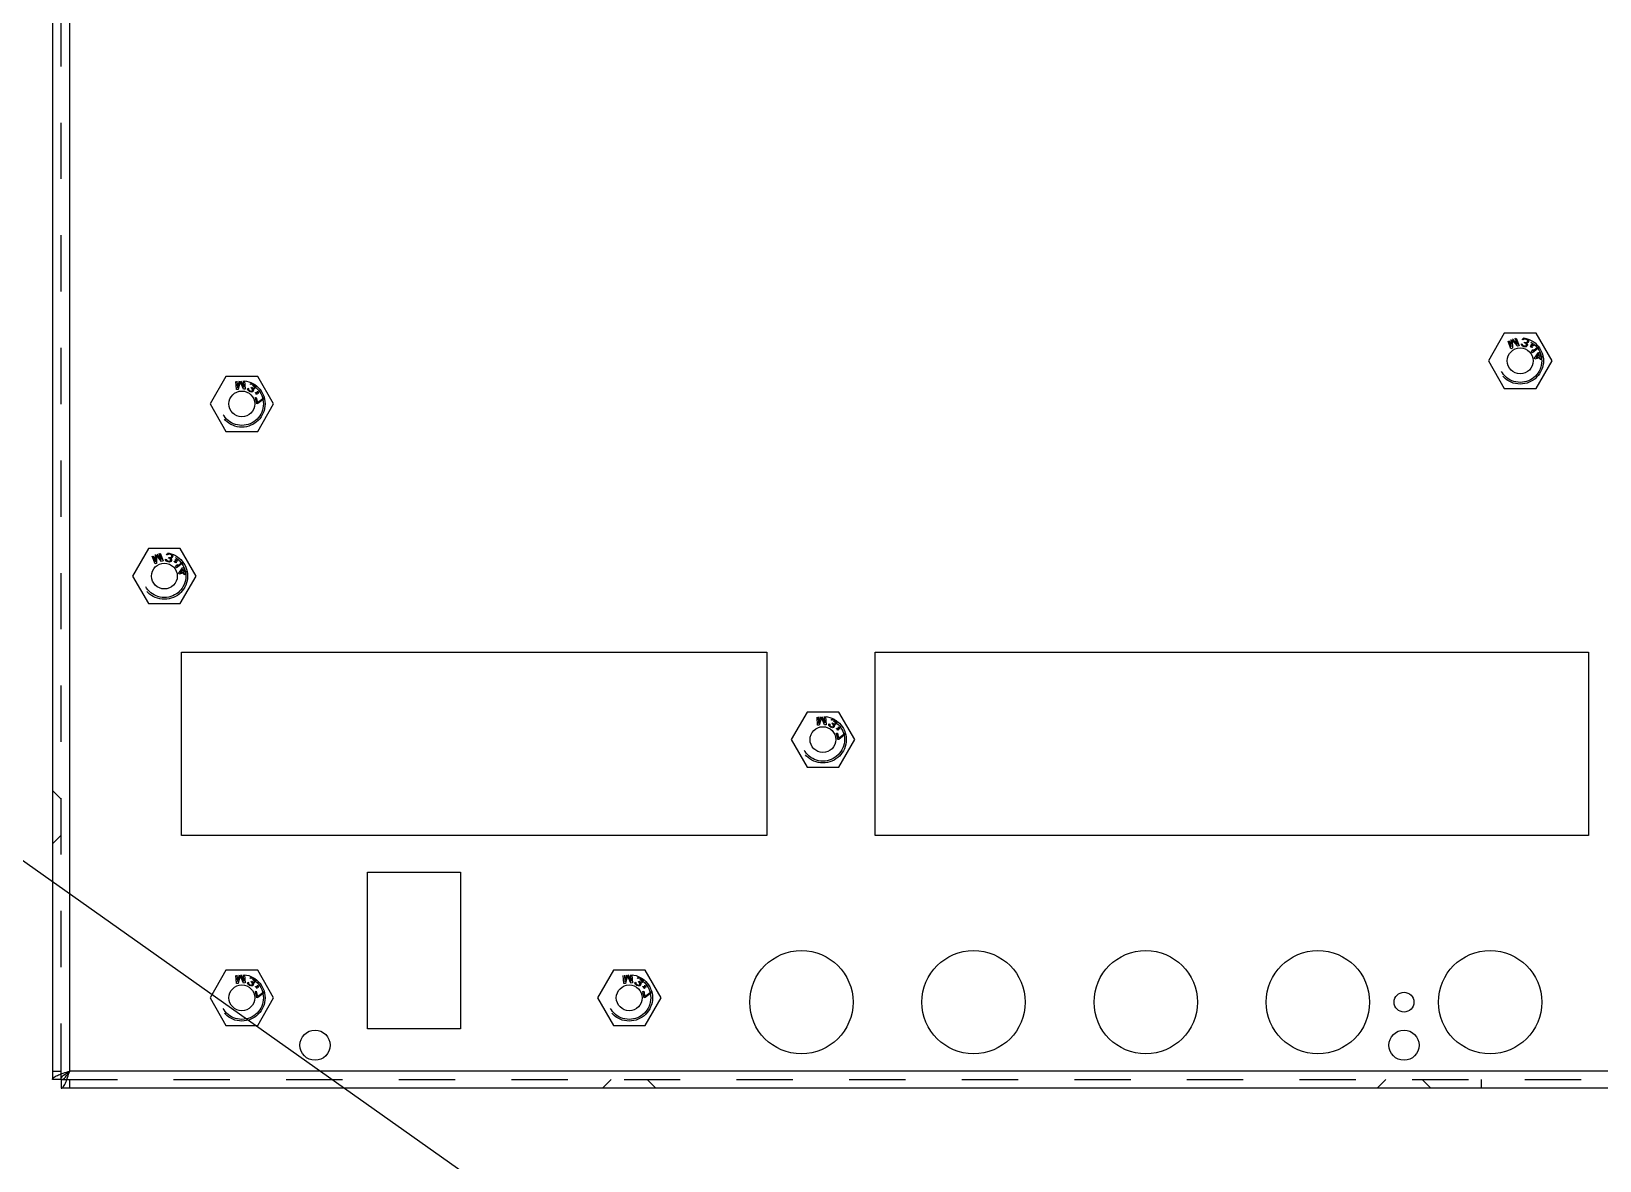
# Model space of a CAD drawing. Header units: millimetres. Extents: x 1262 to 3787, y 0 to 841.
# Drawn here: x 1957.2 to 2139.4, y 315.3 to 446.5 of the extents above; entities that cross this region are included whole.
import ezdxf

# ---------------------------------------------------------------- set-up
doc = ezdxf.new("R2010")
doc.units = ezdxf.units.MM
doc.header["$LTSCALE"] = 65.395
doc.linetypes.add('HIDDEN', pattern=[0.2, 0.1, -0.1])
doc.layers.get('0').update_dxf_attribs({"linetype": 'CONTINUOUS'})
doc.layers.add('02___PRT_ALL_AXES', color=7, linetype='CONTINUOUS')
doc.layers.add('DEFAULT_2', color=8, linetype='HIDDEN')

msp = doc.modelspace()

# ---------------------------------------------------------------- linework, layer by layer
msp.add_line((1262.236, 841), (2451.236, 0))
at = {"color": 3, "linetype": 'Continuous'}
for p, q in [((1959.634, 581.004), (1959.634, 324.704)), ((1961.634, 325.704), (1961.634, 580.004)), ((1974.634, 353.054), (1974.634, 374.354)), ((1974.634, 374.354), (2042.634, 374.354)), ((2042.634, 374.354), (2042.634, 353.054)), ((2055.184, 353.054), (2055.184, 374.354)), ((2055.184, 374.354), (2138.084, 374.354)), ((2138.084, 374.354), (2138.084, 353.054)), ((2042.634, 353.054), (1974.634, 353.054)), ((2138.084, 353.054), (2055.184, 353.054)), ((1996.234, 330.604), (1996.234, 348.804)), ((1996.234, 348.804), (2007.034, 348.804)), ((2007.034, 348.804), (2007.034, 330.604)), ((2007.034, 330.604), (1996.234, 330.604)), ((2145.85, 325.704), (1961.634, 325.704)), ((2372.634, 323.704), (1960.634, 323.704))]:
    msp.add_line(p, q, dxfattribs=at)
at = {"color": 7, "linetype": 'Continuous'}
for p, q in [((2128.287, 411.404), (2126.439, 408.204)), ((2131.982, 411.404), (2128.287, 411.404)), ((2133.829, 408.204), (2131.982, 411.404)), ((2126.439, 408.204), (2128.287, 405.004)), ((2131.982, 405.004), (2133.829, 408.204)), ((1979.787, 406.404), (1977.939, 403.204)), ((1983.482, 406.404), (1979.787, 406.404)), ((1985.329, 403.204), (1983.482, 406.404)), ((2128.287, 405.004), (2131.982, 405.004)), ((1977.939, 403.204), (1979.787, 400.004)), ((1983.482, 400.004), (1985.329, 403.204)), ((1979.787, 400.004), (1983.482, 400.004)), ((1970.787, 386.404), (1968.939, 383.204)), ((1974.482, 386.404), (1970.787, 386.404)), ((1976.329, 383.204), (1974.482, 386.404)), ((1968.939, 383.204), (1970.787, 380.004)), ((1974.482, 380.004), (1976.329, 383.204)), ((1970.787, 380.004), (1974.482, 380.004)), ((2047.287, 367.404), (2045.439, 364.204)), ((2050.982, 367.404), (2047.287, 367.404)), ((2052.829, 364.204), (2050.982, 367.404)), ((2045.439, 364.204), (2047.287, 361.004)), ((2050.982, 361.004), (2052.829, 364.204)), ((2047.287, 361.004), (2050.982, 361.004)), ((1979.787, 337.404), (1977.939, 334.204)), ((1983.482, 337.404), (1979.787, 337.404)), ((1985.329, 334.204), (1983.482, 337.404)), ((2024.787, 337.404), (2022.939, 334.204)), ((2028.482, 337.404), (2024.787, 337.404)), ((2030.329, 334.204), (2028.482, 337.404)), ((1977.939, 334.204), (1979.787, 331.004)), ((1983.482, 331.004), (1985.329, 334.204)), ((2022.939, 334.204), (2024.787, 331.004)), ((2028.482, 331.004), (2030.329, 334.204)), ((1979.787, 331.004), (1983.482, 331.004)), ((2024.787, 331.004), (2028.482, 331.004)), ((1960.634, 324.704), (1959.634, 324.704)), ((1960.634, 324.704), (1960.634, 323.704))]:
    msp.add_line(p, q, dxfattribs=at)
at = {"color": 3, "linetype": 'Continuous'}
for points, knots in [([(1959.634, 324.704), (1959.634, 324.815), (1959.889, 325.071), (1960.161, 325.181), (1960.343, 325.257)], [0, 0, 0, 0, 0.3603317, 1, 1, 1, 1]), ([(1960.634, 325.37), (1960.712, 325.399), (1961.044, 325.516), (1961.379, 325.622), (1961.634, 325.704)], [0, 0, 0, 0, 0.2361922, 1, 1, 1, 1]), ([(1960.634, 323.704), (1960.745, 323.704), (1961.001, 323.958), (1961.111, 324.23), (1961.187, 324.412)], [0, 0, 0, 0, 0.3603317, 1, 1, 1, 1]), ([(1961.301, 324.704), (1961.33, 324.781), (1961.447, 325.113), (1961.553, 325.448), (1961.634, 325.704)], [0, 0, 0, 0, 0.2361922, 1, 1, 1, 1])]:
    msp.add_open_spline(points, degree=3, knots=knots, dxfattribs=at)
for points in [[(1960.343, 325.257), (1960.439, 325.297), (1960.537, 325.334), (1960.634, 325.37)], [(1961.187, 324.412), (1961.228, 324.509), (1961.265, 324.606), (1961.301, 324.704)]]:
    msp.add_open_spline(points, degree=3, dxfattribs=at)
at = {"color": 7, "linetype": 'Continuous'}
for points in [[(1960.634, 324.704), (1960.827, 324.704), (1961.248, 325.06), (1961.479, 325.46), (1961.634, 325.704)], [(1960.634, 324.704), (1960.634, 324.897), (1960.991, 325.317), (1961.391, 325.549), (1961.634, 325.704)]]:
    msp.add_open_spline(points, degree=3, knots=[0, 0, 0, 0, 0.4009489, 1, 1, 1, 1], dxfattribs=at)
at = {"layer": '02___PRT_ALL_AXES', "color": 3, "linetype": 'Continuous'}
for centre, radius in [((2130.134, 408.204), 1.5), ((1981.634, 403.204), 1.5), ((1972.634, 383.204), 1.5), ((2049.134, 364.204), 1.5), ((2046.634, 333.704), 6), ((2066.634, 333.704), 6), ((2086.634, 333.704), 6), ((2106.634, 333.704), 6), ((2126.634, 333.704), 6), ((1981.634, 334.204), 1.5), ((2026.634, 334.204), 1.5), ((2116.634, 333.704), 1.15), ((1990.134, 328.704), 1.75), ((2116.634, 328.704), 1.75)]:
    msp.add_circle(centre, radius, dxfattribs=at)
at = {"layer": 'DEFAULT_2', "color": 8, "linetype": 'HIDDEN'}
for p, q in [((1960.634, 324.704), (1960.634, 581.004)), ((2129.06, 409.613), (2128.719, 410.503)), ((2128.828, 410.567), (2129.1, 409.856)), ((2129.1, 409.856), (2129.091, 410.694)), ((2129.819, 409.903), (2129.207, 410.626)), ((2129.207, 410.626), (2129.235, 409.68)), ((2129.248, 410.754), (2129.801, 410.124)), ((2129.801, 410.124), (2129.529, 410.835)), ((2129.653, 410.86), (2129.994, 409.97)), ((2129.994, 409.97), (2129.819, 409.903)), ((2130.264, 410.165), (2130.365, 410.14)), ((2130.264, 410.078), (2130.264, 410.165)), ((2130.324, 409.975), (2130.264, 410.078)), ((2130.394, 409.913), (2130.324, 409.975)), ((2130.365, 410.14), (2130.39, 410.068)), ((2130.374, 410.686), (2130.41, 410.743)), ((2130.475, 410.661), (2130.374, 410.686)), ((2130.39, 410.068), (2130.44, 410.011)), ((2130.53, 409.857), (2130.394, 409.913)), ((2130.41, 410.743), (2130.466, 410.795)), ((2130.44, 410.011), (2130.536, 409.965)), ((2130.466, 410.795), (2130.537, 410.821)), ((2130.506, 410.697), (2130.475, 410.661)), ((2130.557, 410.728), (2130.506, 410.697)), ((2130.536, 409.965), (2130.617, 409.945)), ((2130.537, 410.821), (2130.628, 410.842)), ((2130.602, 410.738), (2130.557, 410.728)), ((2130.708, 410.734), (2130.602, 410.738)), ((2130.617, 409.945), (2130.723, 409.94)), ((2130.619, 410.295), (2130.64, 410.378)), ((2130.7, 410.275), (2130.619, 410.295)), ((2130.628, 410.842), (2130.708, 410.842)), ((2130.64, 410.378), (2130.721, 410.357)), ((2130.811, 410.203), (2130.7, 410.275)), ((2130.83, 410.703), (2130.708, 410.734)), ((2130.721, 410.357), (2130.847, 410.347)), ((2130.723, 409.94), (2130.794, 409.966)), ((2130.794, 409.966), (2130.85, 410.018)), ((2130.91, 409.915), (2130.808, 409.853)), ((2130.841, 410.152), (2130.811, 410.203)), ((2130.925, 410.657), (2130.83, 410.703)), ((2130.86, 410.059), (2130.841, 410.152)), ((2130.847, 410.347), (2130.918, 410.373)), ((2130.85, 410.018), (2130.86, 410.059)), ((2130.984, 410.291), (2130.872, 410.275)), ((2130.872, 410.275), (2130.937, 410.193)), ((2130.881, 410.798), (2130.952, 410.76)), ((2130.951, 409.992), (2130.91, 409.915)), ((2130.918, 410.373), (2130.98, 410.446)), ((2130.961, 410.626), (2130.925, 410.657)), ((2130.937, 410.193), (2130.962, 410.121)), ((2130.961, 410.033), (2130.951, 409.992)), ((2130.952, 410.76), (2131.022, 410.698)), ((2130.991, 410.575), (2130.961, 410.626)), ((2130.962, 410.121), (2130.961, 410.033)), ((2130.98, 410.446), (2131, 410.528)), ((2131.04, 410.343), (2130.984, 410.291)), ((2131, 410.528), (2130.991, 410.575)), ((2131.022, 410.698), (2131.072, 410.642)), ((2131.081, 410.42), (2131.04, 410.343)), ((2131.072, 410.642), (2131.097, 410.57)), ((2131.101, 410.503), (2131.081, 410.42)), ((2131.097, 410.57), (2131.101, 410.503)), ((2131.274, 409.93), (2131.451, 409.953)), ((2131.277, 409.9), (2131.274, 409.93)), ((2131.425, 409.92), (2131.277, 409.9)), ((2131.333, 409.803), (2131.425, 409.92)), ((2131.431, 410.131), (2131.461, 410.135)), ((2131.451, 409.953), (2131.431, 410.131)), ((2131.461, 410.135), (2131.477, 409.987)), ((2131.477, 409.987), (2131.569, 410.104)), ((2131.661, 409.951), (2131.484, 409.928)), ((2131.484, 409.928), (2131.503, 409.75)), ((2131.602, 410.078), (2131.51, 409.961)), ((2131.51, 409.961), (2131.658, 409.98)), ((2131.569, 410.104), (2131.602, 410.078)), ((2131.658, 409.98), (2131.661, 409.951)), ((2129.235, 409.68), (2129.06, 409.613)), ((2130.571, 409.847), (2130.53, 409.857)), ((2130.717, 409.832), (2130.571, 409.847)), ((2130.808, 409.853), (2130.717, 409.832)), ((2131.366, 409.777), (2131.333, 409.803)), ((2131.458, 409.894), (2131.366, 409.777)), ((2131.474, 409.746), (2131.458, 409.894)), ((2131.503, 409.75), (2131.474, 409.746)), ((2131.475, 409.248), (2131.516, 409.438)), ((2131.552, 409.15), (2131.475, 409.248)), ((2131.516, 409.438), (2131.65, 409.543)), ((2132.339, 409.762), (2131.552, 409.15)), ((2131.61, 409.353), (2132.264, 409.863)), ((2131.65, 409.543), (2131.61, 409.353)), ((2131.804, 408.535), (2132.24, 409.16)), ((2131.834, 408.414), (2131.804, 408.535)), ((2132.391, 408.553), (2131.834, 408.414)), ((2132.275, 409.018), (2131.969, 408.577)), ((2131.969, 408.577), (2132.361, 408.675)), ((2132.24, 409.16), (2132.364, 409.191)), ((2132.361, 408.675), (2132.275, 409.018)), ((2132.364, 409.191), (2132.485, 408.706)), ((2132.442, 408.351), (2132.391, 408.553)), ((2132.566, 408.382), (2132.442, 408.351)), ((2132.485, 408.706), (2132.773, 408.778)), ((2132.796, 408.655), (2132.515, 408.584)), ((2132.515, 408.584), (2132.566, 408.382)), ((1981.014, 404.864), (1980.946, 405.814)), ((1981.201, 404.877), (1981.014, 404.864)), ((1981.07, 405.844), (1981.124, 405.085)), ((1981.124, 405.085), (1981.358, 405.889)), ((1981.449, 405.791), (1981.201, 404.877)), ((1981.825, 404.922), (1981.449, 405.791)), ((1981.525, 405.901), (1981.872, 405.138)), ((1981.872, 405.138), (1981.818, 405.897)), ((1982.012, 404.935), (1981.825, 404.922)), ((1981.944, 405.886), (1982.012, 404.935)), ((1982.301, 404.96), (1982.327, 405.044)), ((1982.329, 404.844), (1982.301, 404.96)), ((1982.327, 405.044), (1982.417, 404.99)), ((1982.378, 404.765), (1982.329, 404.844)), ((1982.492, 404.671), (1982.378, 404.765)), ((1982.417, 404.99), (1982.419, 404.914)), ((1982.419, 404.914), (1982.451, 404.845)), ((1982.451, 404.845), (1982.529, 404.773)), ((1982.528, 404.65), (1982.492, 404.671)), ((1982.664, 404.593), (1982.528, 404.65)), ((1982.529, 404.773), (1982.601, 404.73)), ((1982.584, 405.51), (1982.634, 405.554)), ((1982.673, 405.456), (1982.584, 405.51)), ((1982.601, 404.73), (1982.701, 404.695)), ((1982.634, 405.554), (1982.703, 405.587)), ((1982.757, 404.586), (1982.664, 404.593)), ((1982.713, 405.482), (1982.673, 405.456)), ((1982.701, 404.695), (1982.777, 404.699)), ((1982.703, 405.587), (1982.779, 405.592)), ((1982.705, 405.065), (1982.749, 405.138)), ((1982.776, 405.022), (1982.705, 405.065)), ((1982.77, 405.497), (1982.713, 405.482)), ((1982.749, 405.138), (1982.82, 405.095)), ((1982.873, 404.616), (1982.757, 404.586)), ((1982.817, 405.494), (1982.77, 405.497)), ((1982.861, 404.921), (1982.776, 405.022)), ((1982.777, 404.699), (1982.845, 404.732)), ((1982.779, 405.592), (1982.872, 405.585)), ((1982.917, 405.458), (1982.817, 405.494)), ((1982.82, 405.095), (1982.938, 405.049)), ((1982.845, 404.732), (1982.867, 404.769)), ((1982.875, 404.863), (1982.861, 404.921)), ((1982.867, 404.769), (1982.875, 404.863)), ((1982.872, 405.585), (1982.949, 405.562)), ((1982.934, 404.679), (1982.873, 404.616)), ((1983.024, 405.394), (1982.917, 405.458)), ((1982.956, 404.715), (1982.934, 404.679)), ((1982.938, 405.049), (1983.014, 405.053)), ((1982.941, 404.972), (1982.98, 404.875)), ((1983.052, 404.955), (1982.941, 404.972)), ((1982.982, 404.799), (1982.956, 404.715)), ((1982.98, 404.875), (1982.982, 404.799)), ((1983.014, 405.053), (1983.093, 405.104)), ((1983.103, 405.322), (1983.024, 405.394)), ((1983.121, 404.989), (1983.052, 404.955)), ((1983.093, 405.104), (1983.137, 405.177)), ((1983.101, 405.47), (1983.158, 405.413)), ((1983.127, 405.282), (1983.103, 405.322)), ((1983.183, 405.051), (1983.121, 404.989)), ((1983.141, 405.225), (1983.127, 405.282)), ((1983.137, 405.177), (1983.141, 405.225)), ((1983.158, 405.413), (1983.207, 405.334)), ((1983.226, 405.124), (1983.183, 405.051)), ((1983.207, 405.334), (1983.239, 405.265)), ((1983.22, 404.496), (1983.225, 404.525)), ((1983.367, 404.472), (1983.22, 404.496)), ((1983.225, 404.525), (1983.402, 404.496)), ((1983.241, 405.189), (1983.226, 405.124)), ((1983.239, 405.265), (1983.241, 405.189)), ((1983.245, 404.386), (1983.367, 404.472)), ((1983.391, 404.438), (1983.269, 404.352)), ((1983.364, 404.291), (1983.391, 404.438)), ((1983.426, 404.462), (1983.393, 404.287)), ((1983.402, 404.496), (1983.434, 404.672)), ((1983.602, 404.433), (1983.426, 404.462)), ((1983.434, 404.672), (1983.464, 404.667)), ((1983.464, 404.667), (1983.437, 404.521)), ((1983.437, 404.521), (1983.558, 404.606)), ((1983.582, 404.572), (1983.46, 404.487)), ((1983.46, 404.487), (1983.607, 404.462)), ((1983.558, 404.606), (1983.582, 404.572)), ((1983.607, 404.462), (1983.602, 404.433)), ((1983.211, 403.941), (1983.315, 403.965)), ((1983.375, 403.21), (1983.211, 403.941)), ((1983.269, 404.352), (1983.245, 404.386)), ((1983.315, 403.965), (1983.452, 403.355)), ((1983.393, 404.287), (1983.364, 404.291)), ((1983.479, 403.233), (1983.375, 403.21)), ((1983.452, 403.355), (1984.228, 403.954)), ((1984.259, 403.835), (1983.479, 403.233)), ((1971.56, 384.613), (1971.219, 385.503)), ((1971.328, 385.567), (1971.6, 384.856)), ((1971.735, 384.68), (1971.56, 384.613)), ((1971.6, 384.856), (1971.591, 385.694)), ((1972.319, 384.903), (1971.707, 385.626)), ((1971.707, 385.626), (1971.735, 384.68)), ((1971.748, 385.754), (1972.301, 385.124)), ((1972.301, 385.124), (1972.029, 385.835)), ((1972.153, 385.86), (1972.494, 384.97)), ((1972.494, 384.97), (1972.319, 384.903)), ((1972.764, 385.078), (1972.764, 385.165)), ((1972.764, 385.165), (1972.865, 385.14)), ((1972.824, 384.975), (1972.764, 385.078)), ((1972.894, 384.913), (1972.824, 384.975)), ((1972.865, 385.14), (1972.89, 385.068)), ((1972.874, 385.686), (1972.91, 385.743)), ((1972.975, 385.661), (1972.874, 385.686)), ((1972.89, 385.068), (1972.94, 385.011)), ((1973.03, 384.857), (1972.894, 384.913)), ((1972.91, 385.743), (1972.966, 385.795)), ((1972.94, 385.011), (1973.036, 384.965)), ((1972.966, 385.795), (1973.037, 385.821)), ((1973.006, 385.697), (1972.975, 385.661)), ((1973.057, 385.728), (1973.006, 385.697)), ((1973.071, 384.847), (1973.03, 384.857)), ((1973.036, 384.965), (1973.117, 384.945)), ((1973.037, 385.821), (1973.128, 385.842)), ((1973.102, 385.738), (1973.057, 385.728)), ((1973.217, 384.832), (1973.071, 384.847)), ((1973.208, 385.734), (1973.102, 385.738)), ((1973.117, 384.945), (1973.223, 384.94)), ((1973.119, 385.295), (1973.14, 385.378)), ((1973.2, 385.275), (1973.119, 385.295)), ((1973.128, 385.842), (1973.208, 385.842)), ((1973.14, 385.378), (1973.221, 385.357)), ((1973.311, 385.203), (1973.2, 385.275)), ((1973.33, 385.703), (1973.208, 385.734)), ((1973.308, 384.853), (1973.217, 384.832)), ((1973.221, 385.357), (1973.347, 385.347)), ((1973.223, 384.94), (1973.294, 384.966)), ((1973.294, 384.966), (1973.35, 385.018)), ((1973.41, 384.915), (1973.308, 384.853)), ((1973.341, 385.152), (1973.311, 385.203)), ((1973.425, 385.657), (1973.33, 385.703)), ((1973.36, 385.059), (1973.341, 385.152)), ((1973.347, 385.347), (1973.418, 385.373)), ((1973.35, 385.018), (1973.36, 385.059)), ((1973.484, 385.291), (1973.372, 385.275)), ((1973.372, 385.275), (1973.437, 385.193)), ((1973.381, 385.798), (1973.452, 385.76)), ((1973.451, 384.992), (1973.41, 384.915)), ((1973.418, 385.373), (1973.48, 385.446)), ((1973.461, 385.626), (1973.425, 385.657)), ((1973.437, 385.193), (1973.462, 385.121)), ((1973.461, 385.033), (1973.451, 384.992)), ((1973.452, 385.76), (1973.522, 385.698)), ((1973.491, 385.575), (1973.461, 385.626)), ((1973.462, 385.121), (1973.461, 385.033)), ((1973.48, 385.446), (1973.5, 385.528)), ((1973.54, 385.343), (1973.484, 385.291)), ((1973.5, 385.528), (1973.491, 385.575)), ((1973.522, 385.698), (1973.572, 385.642)), ((1973.581, 385.42), (1973.54, 385.343)), ((1973.572, 385.642), (1973.597, 385.57)), ((1973.601, 385.503), (1973.581, 385.42)), ((1973.597, 385.57), (1973.601, 385.503)), ((1973.774, 384.93), (1973.951, 384.953)), ((1973.777, 384.9), (1973.774, 384.93)), ((1973.925, 384.92), (1973.777, 384.9)), ((1973.833, 384.803), (1973.925, 384.92)), ((1973.866, 384.777), (1973.833, 384.803)), ((1973.958, 384.894), (1973.866, 384.777)), ((1973.931, 385.131), (1973.961, 385.135)), ((1973.951, 384.953), (1973.931, 385.131)), ((1973.974, 384.746), (1973.958, 384.894)), ((1973.961, 385.135), (1973.977, 384.987)), ((1974.003, 384.75), (1973.974, 384.746)), ((1973.975, 384.248), (1974.016, 384.438)), ((1973.977, 384.987), (1974.069, 385.104)), ((1974.161, 384.951), (1973.984, 384.928)), ((1973.984, 384.928), (1974.003, 384.75)), ((1974.102, 385.078), (1974.01, 384.961)), ((1974.01, 384.961), (1974.158, 384.98)), ((1974.016, 384.438), (1974.15, 384.543)), ((1974.839, 384.762), (1974.052, 384.15)), ((1974.069, 385.104), (1974.102, 385.078)), ((1974.11, 384.353), (1974.764, 384.863)), ((1974.15, 384.543), (1974.11, 384.353)), ((1974.158, 384.98), (1974.161, 384.951)), ((1974.052, 384.15), (1973.975, 384.248)), ((1974.304, 383.535), (1974.74, 384.16)), ((1974.334, 383.414), (1974.304, 383.535)), ((1974.891, 383.553), (1974.334, 383.414)), ((1974.775, 384.018), (1974.469, 383.577)), ((1974.469, 383.577), (1974.861, 383.675)), ((1974.74, 384.16), (1974.864, 384.191)), ((1974.861, 383.675), (1974.775, 384.018)), ((1974.864, 384.191), (1974.985, 383.706)), ((1974.942, 383.351), (1974.891, 383.553)), ((1975.066, 383.382), (1974.942, 383.351)), ((1974.985, 383.706), (1975.273, 383.778)), ((1975.296, 383.655), (1975.015, 383.584)), ((1975.015, 383.584), (1975.066, 383.382)), ((2048.514, 365.864), (2048.446, 366.814)), ((2048.57, 366.844), (2048.624, 366.085)), ((2048.624, 366.085), (2048.858, 366.889)), ((2048.949, 366.791), (2048.701, 365.877)), ((2049.325, 365.922), (2048.949, 366.791)), ((2049.025, 366.901), (2049.372, 366.138)), ((2049.372, 366.138), (2049.318, 366.897)), ((2049.444, 366.886), (2049.512, 365.935)), ((2050.084, 366.51), (2050.134, 366.554)), ((2050.173, 366.456), (2050.084, 366.51)), ((2050.134, 366.554), (2050.203, 366.587)), ((2050.213, 366.482), (2050.173, 366.456)), ((2050.203, 366.587), (2050.279, 366.592)), ((2050.27, 366.497), (2050.213, 366.482)), ((2050.317, 366.494), (2050.27, 366.497)), ((2050.279, 366.592), (2050.372, 366.585)), ((2050.417, 366.458), (2050.317, 366.494)), ((2050.372, 366.585), (2050.449, 366.562)), ((2050.524, 366.394), (2050.417, 366.458)), ((2050.603, 366.322), (2050.524, 366.394)), ((2050.593, 366.104), (2050.637, 366.177)), ((2050.601, 366.47), (2050.658, 366.413)), ((2050.627, 366.282), (2050.603, 366.322)), ((2050.641, 366.225), (2050.627, 366.282)), ((2050.637, 366.177), (2050.641, 366.225)), ((2050.658, 366.413), (2050.707, 366.334)), ((2050.707, 366.334), (2050.739, 366.265)), ((2050.741, 366.189), (2050.726, 366.124)), ((2050.739, 366.265), (2050.741, 366.189)), ((2048.701, 365.877), (2048.514, 365.864)), ((2049.512, 365.935), (2049.325, 365.922)), ((2049.801, 365.96), (2049.827, 366.044)), ((2049.829, 365.844), (2049.801, 365.96)), ((2049.827, 366.044), (2049.917, 365.99)), ((2049.878, 365.765), (2049.829, 365.844)), ((2049.992, 365.671), (2049.878, 365.765)), ((2049.917, 365.99), (2049.919, 365.914)), ((2049.919, 365.914), (2049.951, 365.845)), ((2049.951, 365.845), (2050.029, 365.773)), ((2050.028, 365.65), (2049.992, 365.671)), ((2050.164, 365.593), (2050.028, 365.65)), ((2050.029, 365.773), (2050.101, 365.73)), ((2050.101, 365.73), (2050.201, 365.695)), ((2050.257, 365.586), (2050.164, 365.593)), ((2050.201, 365.695), (2050.277, 365.699)), ((2050.205, 366.065), (2050.249, 366.138)), ((2050.276, 366.022), (2050.205, 366.065)), ((2050.249, 366.138), (2050.32, 366.095)), ((2050.373, 365.616), (2050.257, 365.586)), ((2050.361, 365.921), (2050.276, 366.022)), ((2050.277, 365.699), (2050.345, 365.732)), ((2050.32, 366.095), (2050.438, 366.049)), ((2050.345, 365.732), (2050.367, 365.769)), ((2050.375, 365.863), (2050.361, 365.921)), ((2050.367, 365.769), (2050.375, 365.863)), ((2050.434, 365.679), (2050.373, 365.616)), ((2050.456, 365.715), (2050.434, 365.679)), ((2050.438, 366.049), (2050.514, 366.053)), ((2050.441, 365.972), (2050.48, 365.875)), ((2050.552, 365.955), (2050.441, 365.972)), ((2050.482, 365.799), (2050.456, 365.715)), ((2050.48, 365.875), (2050.482, 365.799)), ((2050.514, 366.053), (2050.593, 366.104)), ((2050.621, 365.989), (2050.552, 365.955)), ((2050.683, 366.051), (2050.621, 365.989)), ((2050.726, 366.124), (2050.683, 366.051)), ((2050.711, 364.941), (2050.815, 364.965)), ((2050.875, 364.21), (2050.711, 364.941)), ((2050.72, 365.496), (2050.725, 365.525)), ((2050.867, 365.472), (2050.72, 365.496)), ((2050.725, 365.525), (2050.902, 365.496)), ((2050.745, 365.386), (2050.867, 365.472)), ((2050.769, 365.352), (2050.745, 365.386)), ((2050.891, 365.438), (2050.769, 365.352)), ((2050.815, 364.965), (2050.952, 364.355)), ((2050.864, 365.291), (2050.891, 365.438)), ((2050.893, 365.287), (2050.864, 365.291)), ((2050.926, 365.462), (2050.893, 365.287)), ((2050.902, 365.496), (2050.934, 365.672)), ((2051.102, 365.433), (2050.926, 365.462)), ((2050.934, 365.672), (2050.964, 365.667)), ((2050.964, 365.667), (2050.937, 365.521)), ((2050.937, 365.521), (2051.058, 365.606)), ((2050.952, 364.355), (2051.728, 364.954)), ((2051.082, 365.572), (2050.96, 365.487)), ((2050.96, 365.487), (2051.107, 365.462)), ((2051.759, 364.835), (2050.979, 364.233)), ((2051.058, 365.606), (2051.082, 365.572)), ((2051.107, 365.462), (2051.102, 365.433)), ((2050.979, 364.233), (2050.875, 364.21)), ((1959.634, 358.304), (1960.634, 357.304)), ((1959.634, 352.104), (1960.634, 353.104)), ((1981.014, 335.864), (1980.946, 336.814)), ((1981.201, 335.877), (1981.014, 335.864)), ((1981.07, 336.844), (1981.124, 336.085)), ((1981.124, 336.085), (1981.358, 336.889)), ((1981.449, 336.791), (1981.201, 335.877)), ((1981.825, 335.922), (1981.449, 336.791)), ((1981.525, 336.901), (1981.872, 336.138)), ((1981.872, 336.138), (1981.818, 336.897)), ((1982.012, 335.935), (1981.825, 335.922)), ((1981.944, 336.886), (1982.012, 335.935)), ((1982.301, 335.96), (1982.327, 336.044)), ((1982.329, 335.844), (1982.301, 335.96)), ((1982.327, 336.044), (1982.417, 335.99)), ((1982.378, 335.765), (1982.329, 335.844)), ((1982.492, 335.671), (1982.378, 335.765)), ((1982.417, 335.99), (1982.419, 335.914)), ((1982.419, 335.914), (1982.451, 335.845)), ((1982.451, 335.845), (1982.529, 335.773)), ((1982.528, 335.65), (1982.492, 335.671)), ((1982.664, 335.593), (1982.528, 335.65)), ((1982.529, 335.773), (1982.601, 335.73)), ((1982.584, 336.51), (1982.634, 336.554)), ((1982.673, 336.456), (1982.584, 336.51)), ((1982.601, 335.73), (1982.701, 335.695)), ((1982.634, 336.554), (1982.703, 336.587)), ((1982.757, 335.586), (1982.664, 335.593)), ((1982.713, 336.482), (1982.673, 336.456)), ((1982.701, 335.695), (1982.777, 335.699)), ((1982.703, 336.587), (1982.779, 336.592)), ((1982.705, 336.065), (1982.749, 336.138)), ((1982.776, 336.022), (1982.705, 336.065)), ((1982.77, 336.497), (1982.713, 336.482)), ((1982.749, 336.138), (1982.82, 336.095)), ((1982.873, 335.616), (1982.757, 335.586)), ((1982.817, 336.494), (1982.77, 336.497)), ((1982.861, 335.921), (1982.776, 336.022)), ((1982.777, 335.699), (1982.845, 335.732)), ((1982.779, 336.592), (1982.872, 336.585)), ((1982.917, 336.458), (1982.817, 336.494)), ((1982.82, 336.095), (1982.938, 336.049)), ((1982.845, 335.732), (1982.867, 335.769)), ((1982.875, 335.863), (1982.861, 335.921)), ((1982.867, 335.769), (1982.875, 335.863)), ((1982.872, 336.585), (1982.949, 336.562)), ((1982.934, 335.679), (1982.873, 335.616)), ((1983.024, 336.394), (1982.917, 336.458)), ((1982.956, 335.715), (1982.934, 335.679)), ((1982.938, 336.049), (1983.014, 336.053)), ((1982.941, 335.972), (1982.98, 335.875)), ((1983.052, 335.955), (1982.941, 335.972)), ((1982.982, 335.799), (1982.956, 335.715)), ((1982.98, 335.875), (1982.982, 335.799)), ((1983.014, 336.053), (1983.093, 336.104)), ((1983.103, 336.322), (1983.024, 336.394)), ((1983.121, 335.989), (1983.052, 335.955)), ((1983.093, 336.104), (1983.137, 336.177)), ((1983.101, 336.47), (1983.158, 336.413)), ((1983.127, 336.282), (1983.103, 336.322)), ((1983.183, 336.051), (1983.121, 335.989)), ((1983.141, 336.225), (1983.127, 336.282)), ((1983.137, 336.177), (1983.141, 336.225)), ((1983.158, 336.413), (1983.207, 336.334)), ((1983.226, 336.124), (1983.183, 336.051)), ((1983.207, 336.334), (1983.239, 336.265)), ((1983.22, 335.496), (1983.225, 335.525)), ((1983.367, 335.472), (1983.22, 335.496)), ((1983.225, 335.525), (1983.402, 335.496)), ((1983.241, 336.189), (1983.226, 336.124)), ((1983.239, 336.265), (1983.241, 336.189)), ((1983.245, 335.386), (1983.367, 335.472)), ((1983.269, 335.352), (1983.245, 335.386)), ((1983.391, 335.438), (1983.269, 335.352)), ((1983.364, 335.291), (1983.391, 335.438)), ((1983.393, 335.287), (1983.364, 335.291)), ((1983.426, 335.462), (1983.393, 335.287)), ((1983.402, 335.496), (1983.434, 335.672)), ((1983.602, 335.433), (1983.426, 335.462)), ((1983.434, 335.672), (1983.464, 335.667)), ((1983.464, 335.667), (1983.437, 335.521)), ((1983.437, 335.521), (1983.558, 335.606)), ((1983.582, 335.572), (1983.46, 335.487)), ((1983.46, 335.487), (1983.607, 335.462)), ((1983.558, 335.606), (1983.582, 335.572)), ((1983.607, 335.462), (1983.602, 335.433)), ((2026.014, 335.864), (2025.946, 336.814)), ((2026.201, 335.877), (2026.014, 335.864)), ((2026.07, 336.844), (2026.124, 336.085)), ((2026.124, 336.085), (2026.358, 336.889)), ((2026.449, 336.791), (2026.201, 335.877)), ((2026.825, 335.922), (2026.449, 336.791)), ((2026.525, 336.901), (2026.872, 336.138)), ((2026.872, 336.138), (2026.818, 336.897)), ((2027.012, 335.935), (2026.825, 335.922)), ((2026.944, 336.886), (2027.012, 335.935)), ((2027.301, 335.96), (2027.327, 336.044)), ((2027.329, 335.844), (2027.301, 335.96)), ((2027.327, 336.044), (2027.417, 335.99)), ((2027.378, 335.765), (2027.329, 335.844)), ((2027.492, 335.671), (2027.378, 335.765)), ((2027.417, 335.99), (2027.419, 335.914)), ((2027.419, 335.914), (2027.451, 335.845)), ((2027.451, 335.845), (2027.529, 335.773)), ((2027.528, 335.65), (2027.492, 335.671)), ((2027.664, 335.593), (2027.528, 335.65)), ((2027.529, 335.773), (2027.601, 335.73)), ((2027.584, 336.51), (2027.634, 336.554)), ((2027.673, 336.456), (2027.584, 336.51)), ((2027.601, 335.73), (2027.701, 335.695)), ((2027.634, 336.554), (2027.703, 336.587)), ((2027.757, 335.586), (2027.664, 335.593)), ((2027.713, 336.482), (2027.673, 336.456)), ((2027.701, 335.695), (2027.777, 335.699)), ((2027.703, 336.587), (2027.779, 336.592)), ((2027.705, 336.065), (2027.749, 336.138)), ((2027.776, 336.022), (2027.705, 336.065)), ((2027.77, 336.497), (2027.713, 336.482)), ((2027.749, 336.138), (2027.82, 336.095)), ((2027.873, 335.616), (2027.757, 335.586)), ((2027.817, 336.494), (2027.77, 336.497)), ((2027.861, 335.921), (2027.776, 336.022)), ((2027.777, 335.699), (2027.845, 335.732)), ((2027.779, 336.592), (2027.872, 336.585)), ((2027.917, 336.458), (2027.817, 336.494)), ((2027.82, 336.095), (2027.938, 336.049)), ((2027.845, 335.732), (2027.867, 335.769)), ((2027.875, 335.863), (2027.861, 335.921)), ((2027.867, 335.769), (2027.875, 335.863)), ((2027.872, 336.585), (2027.949, 336.562)), ((2027.934, 335.679), (2027.873, 335.616)), ((2028.024, 336.394), (2027.917, 336.458)), ((2027.956, 335.715), (2027.934, 335.679)), ((2027.938, 336.049), (2028.014, 336.053)), ((2028.052, 335.955), (2027.941, 335.972)), ((2027.941, 335.972), (2027.98, 335.875)), ((2027.982, 335.799), (2027.956, 335.715)), ((2027.98, 335.875), (2027.982, 335.799)), ((2028.014, 336.053), (2028.093, 336.104)), ((2028.103, 336.322), (2028.024, 336.394)), ((2028.121, 335.989), (2028.052, 335.955)), ((2028.093, 336.104), (2028.137, 336.177)), ((2028.101, 336.47), (2028.158, 336.413)), ((2028.127, 336.282), (2028.103, 336.322)), ((2028.183, 336.051), (2028.121, 335.989)), ((2028.141, 336.225), (2028.127, 336.282)), ((2028.137, 336.177), (2028.141, 336.225)), ((2028.158, 336.413), (2028.207, 336.334)), ((2028.226, 336.124), (2028.183, 336.051)), ((2028.207, 336.334), (2028.239, 336.265)), ((2028.22, 335.496), (2028.225, 335.525)), ((2028.367, 335.472), (2028.22, 335.496)), ((2028.225, 335.525), (2028.402, 335.496)), ((2028.241, 336.189), (2028.226, 336.124)), ((2028.239, 336.265), (2028.241, 336.189)), ((2028.245, 335.386), (2028.367, 335.472)), ((2028.269, 335.352), (2028.245, 335.386)), ((2028.391, 335.438), (2028.269, 335.352)), ((2028.364, 335.291), (2028.391, 335.438)), ((2028.393, 335.287), (2028.364, 335.291)), ((2028.426, 335.462), (2028.393, 335.287)), ((2028.402, 335.496), (2028.434, 335.672)), ((2028.602, 335.433), (2028.426, 335.462)), ((2028.434, 335.672), (2028.464, 335.667)), ((2028.464, 335.667), (2028.437, 335.521)), ((2028.437, 335.521), (2028.558, 335.606)), ((2028.582, 335.572), (2028.46, 335.487)), ((2028.46, 335.487), (2028.607, 335.462)), ((2028.558, 335.606), (2028.582, 335.572)), ((2028.607, 335.462), (2028.602, 335.433)), ((1983.211, 334.941), (1983.315, 334.965)), ((1983.375, 334.21), (1983.211, 334.941)), ((1983.315, 334.965), (1983.452, 334.355)), ((1983.479, 334.233), (1983.375, 334.21)), ((1983.452, 334.355), (1984.228, 334.954)), ((1984.259, 334.835), (1983.479, 334.233)), ((2028.211, 334.941), (2028.315, 334.965)), ((2028.375, 334.21), (2028.211, 334.941)), ((2028.315, 334.965), (2028.452, 334.355)), ((2028.479, 334.233), (2028.375, 334.21)), ((2028.452, 334.355), (2029.228, 334.954)), ((2029.259, 334.835), (2028.479, 334.233)), ((1959.634, 325.704), (1960.634, 325.704)), ((1960.634, 324.704), (2145.85, 324.704)), ((1961.634, 323.704), (1961.634, 324.704)), ((2023.534, 323.704), (2024.534, 324.704)), ((2029.734, 323.704), (2028.734, 324.704)), ((2113.534, 323.704), (2114.534, 324.704)), ((2119.734, 323.704), (2118.734, 324.704)), ((2125.634, 323.704), (2125.634, 324.704))]:
    msp.add_line(p, q, dxfattribs=at)
for centre, radius in [((2130.134, 408.204), 2.7), ((2130.134, 408.204), 2.5), ((1981.634, 403.204), 2.7), ((1981.634, 403.204), 2.5), ((1972.634, 383.204), 2.7), ((1972.634, 383.204), 2.5), ((2049.134, 364.204), 2.7), ((2049.134, 364.204), 2.5), ((1981.634, 334.204), 2.7), ((1981.634, 334.204), 2.5), ((2026.634, 334.204), 2.7), ((2026.634, 334.204), 2.5)]:
    msp.add_circle(centre, radius, dxfattribs=at)

doc.saveas('drawing.dxf')
